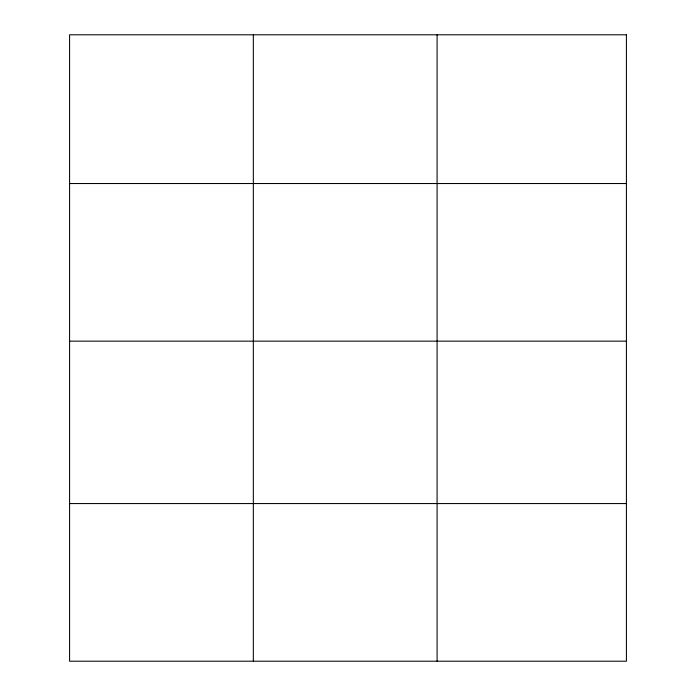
<?xml version="1.0" encoding="UTF-8"?>
<svg xmlns="http://www.w3.org/2000/svg" width="696" height="696" viewBox="0 0 696 696"><rect width="100%" height="100%" fill="white"/><g stroke="black" fill="none" stroke-linecap="round" stroke-linejoin="round"><path stroke-width="1.04" d="M69.591 183.526L626.409 183.526M69.591 341.153L626.409 341.153M69.591 503.565L626.409 503.565M437.088 34.8L437.088 661.2M253.335 34.8L253.335 661.2M626.409 34.8L69.591 34.8L69.591 661.2L626.409 661.2L626.409 34.8"/></g></svg>
